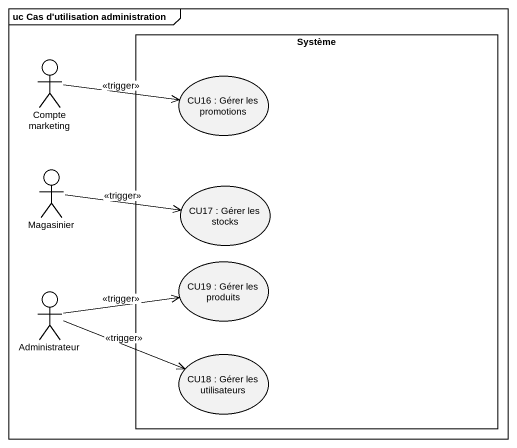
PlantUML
@startuml
mainframe uc Cas d'utilisation administration
rectangle Système {
  usecase "CU16 : Gérer les promotions" as CU16_Gérer_les_promotions
  usecase "CU17 : Gérer les stocks" as CU17_Gérer_les_stocks
  usecase "CU19 : Gérer les produits" as CU19_Gérer_les_produits
  usecase "CU18 : Gérer les utilisateurs" as CU18_Gérer_les_utilisateurs
}
actor "Compte marketing" as Compte_marketing
actor Magasinier
actor Administrateur
Compte_marketing -right-> CU16_Gérer_les_promotions : <<trigger>>
Magasinier -right-> CU17_Gérer_les_stocks : <<trigger>>
Administrateur -right-> CU19_Gérer_les_produits : <<trigger>>
Administrateur -right-> CU18_Gérer_les_utilisateurs : <<trigger>>
@enduml
